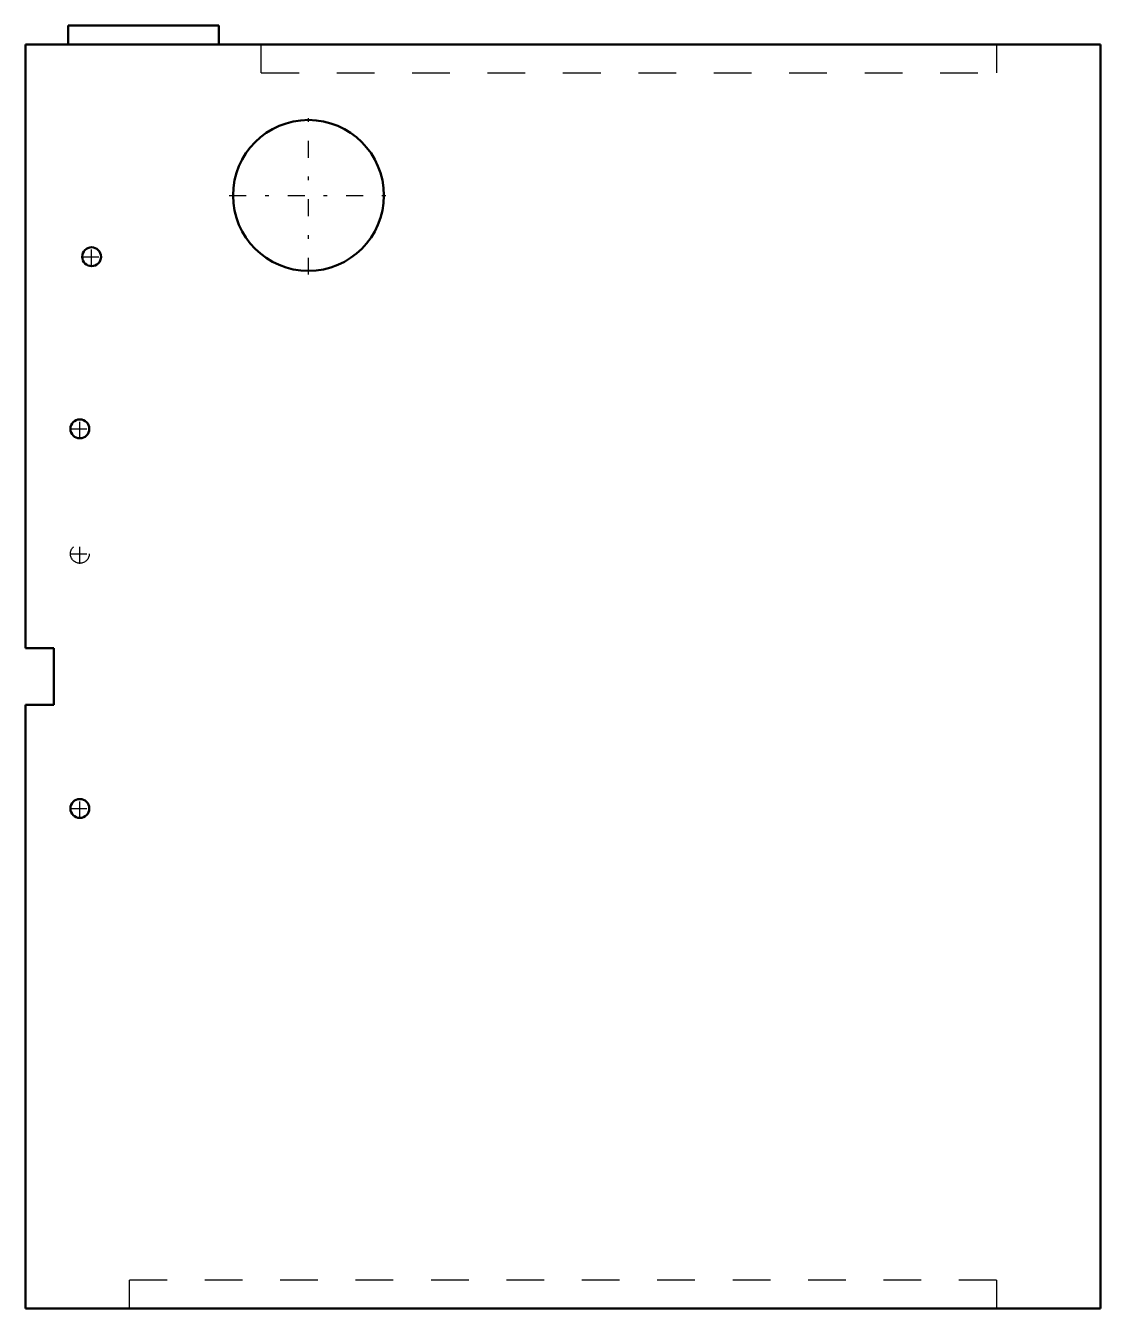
# Model space of a CAD drawing. Header units: inches. Extents: x -14.3 to 14.3, y -16.7 to 17.3.
import ezdxf

# ---------------------------------------------------------------- set-up
doc = ezdxf.new("R2010")
doc.units = ezdxf.units.IN
doc.header["$MEASUREMENT"] = 0
doc.linetypes.add('Center', pattern=[1.5, 0.45, -0.5, 0.05, -0.5])
doc.linetypes.add('Dashed', pattern=[2, 1, -1])
for name, color, linetype, lineweight in [('AM_0', 7, 'Continuous', 50), ('AM_7', 7, 'Center', 25), ('AM_9', 6, 'Dashed', 25)]:
    doc.layers.add(name, color=color, linetype=linetype, lineweight=lineweight)

msp = doc.modelspace()

# ---------------------------------------------------------------- linework, layer by layer
at = {"layer": 'AM_0'}
for p, q in [((-13.125, 17.25), (-9.125, 17.25)), ((-13.125, 17.25), (-13.125, 16.75)), ((-9.125, 16.75), (-9.125, 17.25)), ((-14.25, 16.75), (14.25, 16.75)), ((-14.25, 16.75), (-14.25, 0.75)), ((14.25, -16.75), (14.25, 16.75)), ((-14.25, 0.75), (-13.5, 0.75)), ((-13.5, 0.75), (-13.5, -0.75)), ((-13.5, -0.75), (-14.25, -0.75)), ((-14.25, -0.75), (-14.25, -16.75)), ((14.25, -16.75), (-14.25, -16.75))]:
    msp.add_line(p, q, dxfattribs=at)
for centre, radius in [((-6.75, 12.75), 2), ((-12.5, 11.125), 0.25), ((-12.8125, 6.5625), 0.25), ((-12.8125, -3.5), 0.25)]:
    msp.add_circle(centre, radius, dxfattribs=at)
at = {"layer": 'AM_7'}
for p, q in [((-6.75, 10.65), (-6.75, 14.85)), ((-8.85, 12.75), (-4.65, 12.75)), ((-12.5, 10.8625), (-12.5, 11.3875)), ((-12.7625, 11.125), (-12.2375, 11.125)), ((-12.8125, 6.3), (-12.8125, 6.825)), ((-13.075, 6.5625), (-12.55, 6.5625)), ((-12.8125, 2.9875), (-12.8125, 3.5125)), ((-13.075, 3.25), (-12.55, 3.25)), ((-12.8125, -3.7625), (-12.8125, -3.2375)), ((-13.075, -3.5), (-12.55, -3.5))]:
    msp.add_line(p, q, dxfattribs=at)
at = {"layer": 'AM_9'}
for p, q in [((-8, 16), (-8, 16.75)), ((11.5, 16.75), (11.5, 16)), ((-8, 16), (11.5, 16)), ((-11.5, -16.75), (-11.5, -16)), ((11.5, -16), (-11.5, -16)), ((11.5, -16), (11.5, -16.75))]:
    msp.add_line(p, q, dxfattribs=at)
msp.add_circle((-12.8125, 3.25), 0.25, dxfattribs=at)

doc.saveas('drawing.dxf')
